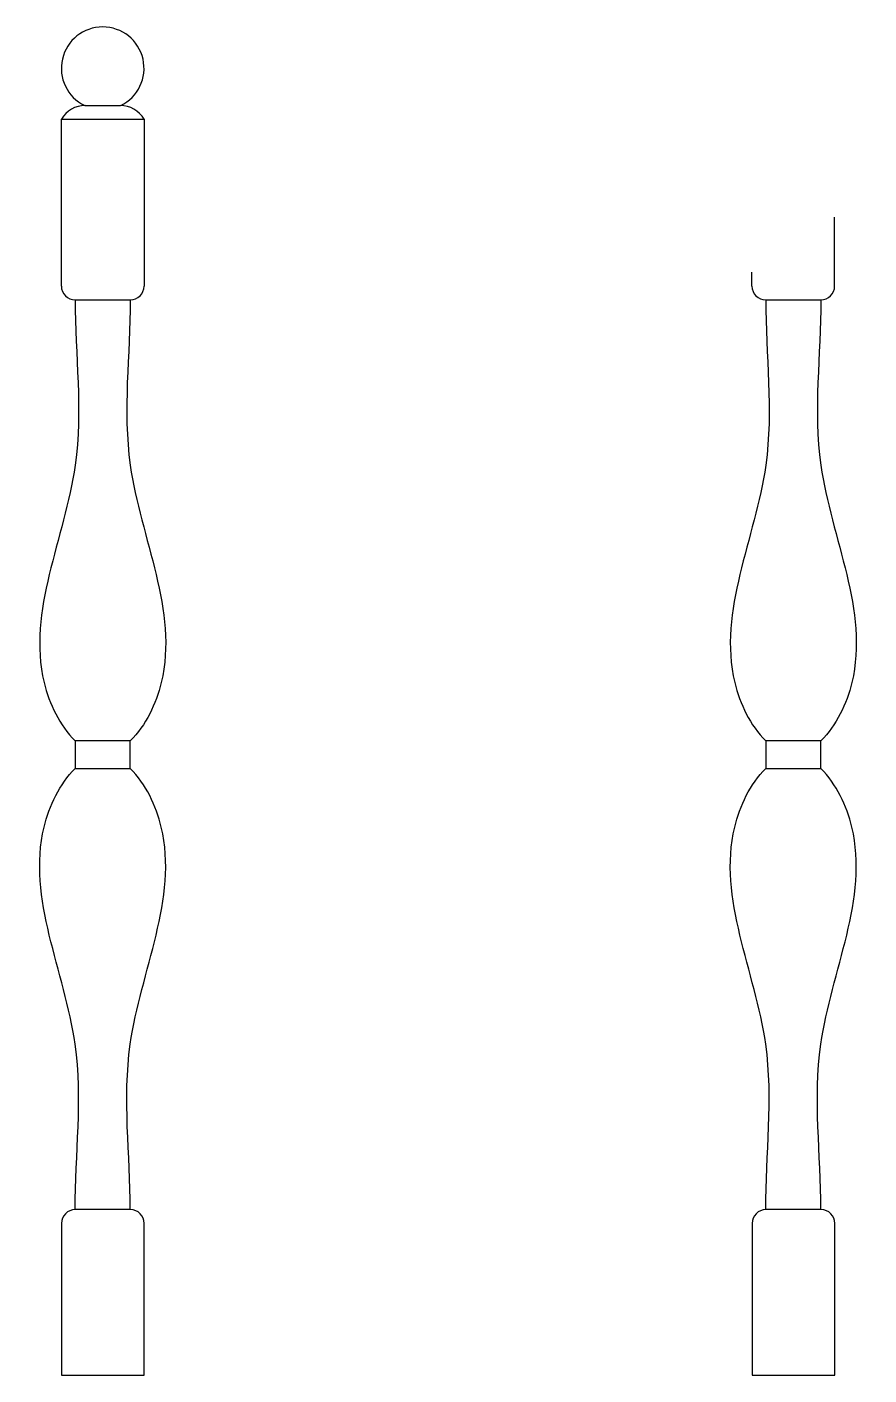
# Model space of a CAD drawing. Header units: millimetres. Extents: x -58 to 124, y -59 to 52.
# Drawn here: x -57.6 to 3.5, y -46 to 51.8 of the extents above.
import ezdxf

# ---------------------------------------------------------------- set-up
doc = ezdxf.new("R2010")
doc.units = ezdxf.units.MM
doc.layers.add('tralka', color=7, linetype='Continuous')

msp = doc.modelspace()

# ---------------------------------------------------------------- linework, layer by layer
at = {"layer": 'tralka'}
for p, q in [((-53.369, 46.1), (-50.833, 46.1)), ((-55.101, 33), (-55.101, 45.1)), ((-55.101, 45.1), (-49.101, 45.1)), ((-49.101, 45.1), (-49.101, 33)), ((-55.101, 39.05), (-55.101, 44.1)), ((-49.101, 44.1), (-49.101, 39.05)), ((1, 33), (1, 38)), ((-5, 33), (-5, 34)), ((-54.101, 32), (-50.101, 32)), ((-4, 32), (0, 32)), ((-50.091, -34), (-54.091, -34)), ((0.01, -34), (-3.99, -34)), ((-55.091, -35), (-55.091, -46)), ((-49.091, -46), (-49.091, -35)), ((-4.99, -35), (-4.99, -46)), ((1.01, -46), (1.01, -35)), ((-55.091, -46), (-49.091, -46)), ((-4.99, -46), (1.01, -46))]:
    msp.add_line(p, q, dxfattribs=at)
for points in [[(-50.101, 0), (-54.101, 0), (-54.101, -2), (-50.101, -2)], [(0, 0), (-4, 0), (-4, -2), (0, -2)]]:
    msp.add_lwpolyline(points, close=True, dxfattribs=at)
for centre, radius, start, end in [((-52.101, 48.8), 3, 295.82532, 244.17468), ((-53.369, 44.1), 2, 90, 150), ((-50.833, 44.1), 2, 30, 90), ((-54.101, 33), 1, 180, 270), ((-50.101, 33), 1, 270, 0), ((-4, 33), 1, 180, 270), ((0, 33), 1, 270, 0), ((-54.091, -35), 1, 90, 180), ((-50.091, -35), 1, 0, 90), ((-3.99, -35), 1, 90, 180), ((0.01, -35), 1, 0, 90)]:
    msp.add_arc(centre, radius, start, end, dxfattribs=at)
for points, start_tangent, end_tangent in [([(-54.101, 32), (-54.101, 20), (-56.351, 4.25), (-54.101, 0)], (0, -1), (0.707107, -0.707107)), ([(-50.101, 32), (-50.101, 20), (-47.851, 4.25), (-50.101, 0)], (0, -1), (-0.707107, -0.707107)), ([(-4, 32), (-4, 20), (-6.25, 4.25), (-4, 0)], (0, -1), (0.707107, -0.707107)), ([(0, 32), (0, 20), (2.25, 4.25), (0, 0)], (0, -1), (-0.707107, -0.707107)), ([(-54.101, -34), (-54.101, -22), (-56.351, -6.25), (-54.101, -2)], (0, 1), (0.707107, 0.707107)), ([(-50.101, -34), (-50.101, -22), (-47.851, -6.25), (-50.101, -2)], (0, 1), (-0.707107, 0.707107)), ([(-4, -34), (-4, -22), (-6.25, -6.25), (-4, -2)], (0, 1), (0.707107, 0.707107)), ([(0, -34), (0, -22), (2.25, -6.25), (0, -2)], (0, 1), (-0.707107, 0.707107))]:
    msp.add_spline(points, degree=3, dxfattribs=dict(at, start_tangent=start_tangent, end_tangent=end_tangent))

doc.saveas('drawing.dxf')
